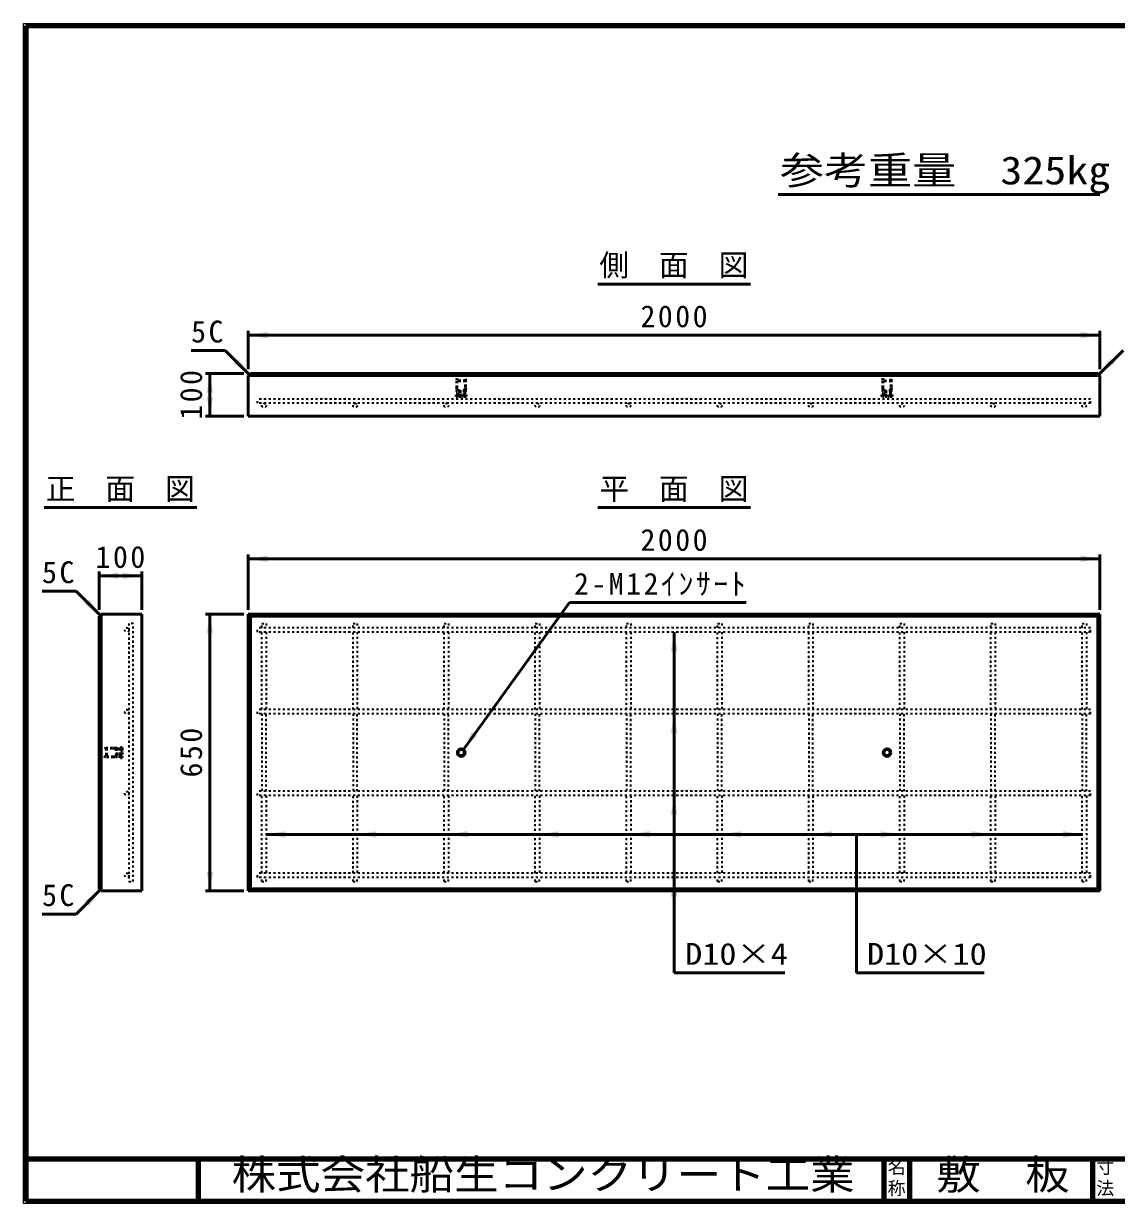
# Model space of a CAD drawing. Units: millimetres, scale not verified. Extents: x 100 to 4105, y 100 to 2870.
# Drawn here: x 100 to 2666, y 100 to 2870 of the extents above; entities that cross this region are included whole.
import ezdxf
from ezdxf.enums import TextEntityAlignment as Align

# ---------------------------------------------------------------- set-up
doc = ezdxf.new("R2010")
doc.units = ezdxf.units.MM
doc.header["$LTSCALE"] = 5
doc.linetypes.add('USER1', pattern=[2.2, 1, -1.2])
doc.layers.add('V-nasSTD', color=7, linetype='USER1', lineweight=35)
doc.styles.add('ＭＳ ゴシック', font='')
doc.styles.get('ＭＳ ゴシック').set_extended_font_data('MS Gothic')

msp = doc.modelspace()

# ---------------------------------------------------------------- hatches: boundary and pattern name
at = {"layer": 'V-nasSTD'}
for points in [[(672.5, 2146), (627.5, 2138.5), (672.5, 2131)], [(2582.5, 2131), (2627.5, 2138.5), (2582.5, 2146)], [(603.483, 2083.123), (630, 2046), (592.877, 2072.517)], [(2651.517, 2083.123), (2625, 2046), (2662.123, 2072.517)], [(545, 2003.5), (537.5, 2048.5), (530, 2003.5)], [(530, 1993.5), (537.5, 1948.5), (545, 1993.5)], [(672.5, 1621), (627.5, 1613.5), (672.5, 1606)], [(2582.5, 1606), (2627.5, 1613.5), (2582.5, 1621)], [(322.5, 1581), (277.5, 1573.5), (322.5, 1566)], [(332.5, 1566), (377.5, 1573.5), (332.5, 1581)], [(253.483, 1518.123), (280, 1481), (242.877, 1507.517)], [(545, 1438.5), (537.5, 1483.5), (530, 1438.5)], [(1635, 1396.5), (1627.5, 1441.5), (1620, 1396.5)], [(1635, 1204.5), (1627.5, 1249.5), (1620, 1204.5)], [(1165.163, 1197.875), (1159.082, 1202.264), (1153, 1206.653), (1132.749, 1165.773)], [(1635, 1012.5), (1627.5, 1057.5), (1620, 1012.5)], [(714.5, 974), (669.5, 966.5), (714.5, 959)], [(928.5, 974), (883.5, 966.5), (928.5, 959)], [(1142.5, 974), (1097.5, 966.5), (1142.5, 959)], [(1356.5, 974), (1311.5, 966.5), (1356.5, 959)], [(1570.5, 974), (1525.5, 966.5), (1570.5, 959)], [(1784.5, 974), (1739.5, 966.5), (1784.5, 959)], [(1998.5, 974), (1953.5, 966.5), (1998.5, 959)], [(2112.5, 959), (2157.5, 966.5), (2112.5, 974)], [(2326.5, 959), (2371.5, 966.5), (2326.5, 974)], [(2540.5, 959), (2585.5, 966.5), (2540.5, 974)], [(530, 878.5), (537.5, 833.5), (545, 878.5)], [(1635, 820.5), (1627.5, 865.5), (1620, 820.5)], [(253.483, 798.877), (280, 836), (242.877, 809.483)]]:
    msp.add_hatch(color=256, dxfattribs=at).paths.add_polyline_path(points)

# ---------------------------------------------------------------- linework, layer by layer
at = {"layer": 'V-nasSTD', "linetype": 'Continuous', "lineweight": 100}
for p, q in [((105, 2865), (105, 105)), ((4100, 2865), (105, 2865)), ((105, 205), (4100, 205)), ((510, 205), (510, 105)), ((2120, 205), (2120, 105)), ((2180, 205), (2180, 105)), ((2610, 205), (2610, 105)), ((105, 105), (4100, 105))]:
    msp.add_line(p, q, dxfattribs=at)
at = {"layer": 'V-nasSTD', "linetype": 'Continuous', "lineweight": 50}
for p, q in [((1872, 2468.5), (2627.5, 2468.5)), ((1448, 2258.5), (1807, 2258.5)), ((627.5, 2148.5), (627.5, 2058.5)), ((2627.5, 2138.5), (627.5, 2138.5)), ((2627.5, 2148.5), (2627.5, 2058.5)), ((573.431, 2102.569), (493.431, 2102.569)), ((630, 2046), (573.431, 2102.569)), ((2625, 2046), (2681.569, 2102.569)), ((617.5, 2048.5), (527.5, 2048.5)), ((537.5, 2048.5), (537.5, 1948.5)), ((632.5, 2048.5), (627.5, 2043.5)), ((627.5, 2043.5), (627.5, 1948.5)), ((2627.5, 2043.5), (627.5, 2043.5)), ((2622.5, 2048.5), (632.5, 2048.5)), ((2622.5, 2048.5), (2627.5, 2043.5)), ((2627.5, 1948.5), (2627.5, 2043.5)), ((617.5, 1948.5), (527.5, 1948.5)), ((627.5, 1948.5), (2627.5, 1948.5)), ((148, 1733.5), (507, 1733.5)), ((1448, 1733.5), (1807, 1733.5)), ((627.5, 1623.5), (627.5, 1493.5)), ((2627.5, 1613.5), (627.5, 1613.5)), ((2627.5, 1623.5), (2627.5, 1493.5)), ((277.5, 1583.5), (277.5, 1493.5)), ((377.5, 1583.5), (377.5, 1493.5)), ((377.5, 1573.5), (277.5, 1573.5)), ((223.431, 1537.569), (143.431, 1537.569)), ((280, 1481), (223.431, 1537.569)), ((1132.749, 1165.773), (1381.478, 1510.451)), ((1796.478, 1510.451), (1381.478, 1510.451)), ((277.5, 1478.5), (282.5, 1483.5)), ((277.5, 1478.5), (277.5, 838.5)), ((377.5, 1483.5), (282.5, 1483.5)), ((282.5, 833.5), (282.5, 1483.5)), ((377.5, 1483.5), (377.5, 833.5)), ((617.5, 1483.5), (527.5, 1483.5)), ((537.5, 1483.5), (537.5, 833.5)), ((627.5, 1483.5), (627.5, 833.5)), ((2627.5, 1483.5), (627.5, 1483.5)), ((632.5, 1478.5), (627.5, 1483.5)), ((2622.5, 1478.5), (632.5, 1478.5)), ((632.5, 838.5), (632.5, 1478.5)), ((2622.5, 1478.5), (2627.5, 1483.5)), ((2622.5, 838.5), (2622.5, 1478.5)), ((2627.5, 833.5), (2627.5, 1483.5)), ((1627.5, 1441.5), (1627.5, 641.5)), ((2585.5, 966.5), (669.5, 966.5)), ((2055.5, 966.5), (2055.5, 641.5)), ((280, 836), (223.431, 779.431)), ((277.5, 838.5), (282.5, 833.5)), ((282.5, 833.5), (377.5, 833.5)), ((617.5, 833.5), (527.5, 833.5)), ((632.5, 838.5), (627.5, 833.5)), ((627.5, 833.5), (2627.5, 833.5)), ((2622.5, 838.5), (632.5, 838.5)), ((2622.5, 838.5), (2627.5, 833.5)), ((223.431, 779.431), (143.431, 779.431)), ((1627.5, 641.5), (1887.5, 641.5)), ((2055.5, 641.5), (2355.5, 641.5))]:
    msp.add_line(p, q, dxfattribs=at)
at = {"layer": 'V-nasSTD', "lineweight": 50}
for p, q in [((1118.5, 2048.5), (1117.5, 2031)), ((1137.5, 2031), (1117.5, 2031)), ((1117.5, 2031), (1117.5, 2006.5)), ((1136.5, 2048.5), (1118.5, 2048.5)), ((1137.5, 2031), (1136.5, 2048.5)), ((1137.5, 2006.5), (1137.5, 2031)), ((2118.5, 2048.5), (2117.5, 2031)), ((2137.5, 2031), (2117.5, 2031)), ((2117.5, 2031), (2117.5, 2006.5)), ((2136.5, 2048.5), (2118.5, 2048.5)), ((2137.5, 2031), (2136.5, 2048.5)), ((2137.5, 2006.5), (2137.5, 2031)), ((1115.5, 1995), (1115.5, 1998)), ((1117.5, 2015.5), (1116, 2006.5)), ((1139, 2006.5), (1116, 2006.5)), ((1139, 1998.5), (1116, 1998.5)), ((1139, 1994.5), (1116, 1994.5)), ((1136.5, 2007.5), (1118.5, 2007.5)), ((1118.5, 2006.5), (1118.5, 2007.5)), ((1119.25, 1998.5), (1119.25, 2006.5)), ((1135.75, 1998.5), (1135.75, 2006.5)), ((1136.5, 2006.5), (1136.5, 2007.5)), ((1137.5, 2015.5), (1139, 2006.5)), ((1139.5, 1995), (1139.5, 1998)), ((2115.5, 1995), (2115.5, 1998)), ((2117.5, 2015.5), (2116, 2006.5)), ((2139, 2006.5), (2116, 2006.5)), ((2139, 1998.5), (2116, 1998.5)), ((2139, 1994.5), (2116, 1994.5)), ((2136.5, 2007.5), (2118.5, 2007.5)), ((2118.5, 2006.5), (2118.5, 2007.5)), ((2119.25, 1998.5), (2119.25, 2006.5)), ((2135.75, 1998.5), (2135.75, 2006.5)), ((2136.5, 2006.5), (2136.5, 2007.5)), ((2137.5, 2015.5), (2139, 2006.5)), ((2139.5, 1995), (2139.5, 1998)), ((295, 1168.5), (277.5, 1167.5)), ((277.5, 1167.5), (277.5, 1149.5)), ((295, 1168.5), (295, 1148.5)), ((319.5, 1168.5), (295, 1168.5)), ((310.5, 1168.5), (319.5, 1170)), ((318.5, 1167.5), (318.5, 1149.5)), ((319.5, 1167.5), (318.5, 1167.5)), ((319.5, 1170), (319.5, 1147)), ((327.5, 1166.75), (319.5, 1166.75)), ((327.5, 1170), (327.5, 1147)), ((331, 1170.5), (328, 1170.5)), ((331.5, 1170), (331.5, 1147)), ((277.5, 1149.5), (295, 1148.5)), ((295, 1148.5), (319.5, 1148.5)), ((310.5, 1148.5), (319.5, 1147)), ((319.5, 1149.5), (318.5, 1149.5)), ((327.5, 1150.25), (319.5, 1150.25)), ((331, 1146.5), (328, 1146.5))]:
    msp.add_line(p, q, dxfattribs=at)
at = {"layer": 'V-nasSTD'}
for p, q in [((649.5, 1978.5), (649.5, 1988.5)), ((2605.5, 1988.5), (649.5, 1988.5)), ((2605.5, 1978.5), (649.5, 1978.5)), ((2605.5, 1978.5), (2605.5, 1988.5)), ((347.5, 1461.5), (347.5, 855.5)), ((357.5, 1461.5), (347.5, 1461.5)), ((357.5, 855.5), (357.5, 1461.5)), ((649.5, 1441.5), (649.5, 1451.5)), ((2605.5, 1451.5), (649.5, 1451.5)), ((2605.5, 1441.5), (649.5, 1441.5)), ((659.5, 1461.5), (669.5, 1461.5)), ((659.5, 1451.5), (659.5, 1461.5)), ((659.5, 1259.5), (659.5, 1441.5)), ((669.5, 1461.5), (669.5, 1451.5)), ((669.5, 1441.5), (669.5, 1259.5)), ((873.5, 1461.5), (883.5, 1461.5)), ((873.5, 1451.5), (873.5, 1461.5)), ((873.5, 1259.5), (873.5, 1441.5)), ((883.5, 1461.5), (883.5, 1451.5)), ((883.5, 1441.5), (883.5, 1259.5)), ((1087.5, 1461.5), (1097.5, 1461.5)), ((1087.5, 1451.5), (1087.5, 1461.5)), ((1087.5, 1259.5), (1087.5, 1441.5)), ((1097.5, 1461.5), (1097.5, 1451.5)), ((1097.5, 1441.5), (1097.5, 1259.5)), ((1301.5, 1461.5), (1311.5, 1461.5)), ((1301.5, 1451.5), (1301.5, 1461.5)), ((1301.5, 1259.5), (1301.5, 1441.5)), ((1311.5, 1461.5), (1311.5, 1451.5)), ((1311.5, 1441.5), (1311.5, 1259.5)), ((1515.5, 1461.5), (1525.5, 1461.5)), ((1515.5, 1451.5), (1515.5, 1461.5)), ((1515.5, 1259.5), (1515.5, 1441.5)), ((1525.5, 1461.5), (1525.5, 1451.5)), ((1525.5, 1441.5), (1525.5, 1259.5)), ((1729.5, 1461.5), (1739.5, 1461.5)), ((1729.5, 1451.5), (1729.5, 1461.5)), ((1729.5, 1259.5), (1729.5, 1441.5)), ((1739.5, 1461.5), (1739.5, 1451.5)), ((1739.5, 1441.5), (1739.5, 1259.5)), ((1943.5, 1461.5), (1953.5, 1461.5)), ((1943.5, 1451.5), (1943.5, 1461.5)), ((1943.5, 1259.5), (1943.5, 1441.5)), ((1953.5, 1461.5), (1953.5, 1451.5)), ((1953.5, 1441.5), (1953.5, 1259.5)), ((2157.5, 1461.5), (2167.5, 1461.5)), ((2157.5, 1451.5), (2157.5, 1461.5)), ((2157.5, 1259.5), (2157.5, 1441.5)), ((2167.5, 1461.5), (2167.5, 1451.5)), ((2167.5, 1441.5), (2167.5, 1259.5)), ((2371.5, 1461.5), (2381.5, 1461.5)), ((2371.5, 1451.5), (2371.5, 1461.5)), ((2371.5, 1259.5), (2371.5, 1441.5)), ((2381.5, 1461.5), (2381.5, 1451.5)), ((2381.5, 1441.5), (2381.5, 1259.5)), ((2585.5, 1461.5), (2595.5, 1461.5)), ((2585.5, 1451.5), (2585.5, 1461.5)), ((2585.5, 1259.5), (2585.5, 1441.5)), ((2595.5, 1461.5), (2595.5, 1451.5)), ((2595.5, 1441.5), (2595.5, 1259.5)), ((2605.5, 1441.5), (2605.5, 1451.5)), ((649.5, 1249.5), (649.5, 1259.5)), ((2605.5, 1259.5), (649.5, 1259.5)), ((2605.5, 1249.5), (649.5, 1249.5)), ((659.5, 1249.5), (659.5, 1067.5)), ((669.5, 1067.5), (669.5, 1249.5)), ((873.5, 1249.5), (873.5, 1067.5)), ((883.5, 1067.5), (883.5, 1249.5)), ((1087.5, 1249.5), (1087.5, 1067.5)), ((1097.5, 1067.5), (1097.5, 1249.5)), ((1301.5, 1249.5), (1301.5, 1067.5)), ((1311.5, 1067.5), (1311.5, 1249.5)), ((1515.5, 1249.5), (1515.5, 1067.5)), ((1525.5, 1067.5), (1525.5, 1249.5)), ((1729.5, 1249.5), (1729.5, 1067.5)), ((1739.5, 1067.5), (1739.5, 1249.5)), ((1943.5, 1249.5), (1943.5, 1067.5)), ((1953.5, 1067.5), (1953.5, 1249.5)), ((2157.5, 1249.5), (2157.5, 1067.5)), ((2167.5, 1067.5), (2167.5, 1249.5)), ((2371.5, 1249.5), (2371.5, 1067.5)), ((2381.5, 1067.5), (2381.5, 1249.5)), ((2585.5, 1249.5), (2585.5, 1067.5)), ((2595.5, 1067.5), (2595.5, 1249.5)), ((2605.5, 1249.5), (2605.5, 1259.5)), ((649.5, 1057.5), (649.5, 1067.5)), ((2605.5, 1067.5), (649.5, 1067.5)), ((2605.5, 1057.5), (649.5, 1057.5)), ((659.5, 875.5), (659.5, 1057.5)), ((669.5, 1057.5), (669.5, 875.5)), ((873.5, 875.5), (873.5, 1057.5)), ((883.5, 1057.5), (883.5, 875.5)), ((1087.5, 875.5), (1087.5, 1057.5)), ((1097.5, 1057.5), (1097.5, 875.5)), ((1301.5, 875.5), (1301.5, 1057.5)), ((1311.5, 1057.5), (1311.5, 875.5)), ((1515.5, 875.5), (1515.5, 1057.5)), ((1525.5, 1057.5), (1525.5, 875.5)), ((1729.5, 875.5), (1729.5, 1057.5)), ((1739.5, 1057.5), (1739.5, 875.5)), ((1943.5, 875.5), (1943.5, 1057.5)), ((1953.5, 1057.5), (1953.5, 875.5)), ((2157.5, 875.5), (2157.5, 1057.5)), ((2167.5, 1057.5), (2167.5, 875.5)), ((2371.5, 875.5), (2371.5, 1057.5)), ((2381.5, 1057.5), (2381.5, 875.5)), ((2585.5, 875.5), (2585.5, 1057.5)), ((2595.5, 1057.5), (2595.5, 875.5)), ((2605.5, 1057.5), (2605.5, 1067.5)), ((649.5, 865.5), (649.5, 875.5)), ((2605.5, 875.5), (649.5, 875.5)), ((2605.5, 865.5), (649.5, 865.5)), ((659.5, 855.5), (659.5, 865.5)), ((669.5, 855.5), (669.5, 865.5)), ((873.5, 855.5), (873.5, 865.5)), ((883.5, 855.5), (883.5, 865.5)), ((1087.5, 855.5), (1087.5, 865.5)), ((1097.5, 855.5), (1097.5, 865.5)), ((1301.5, 855.5), (1301.5, 865.5)), ((1311.5, 855.5), (1311.5, 865.5)), ((1515.5, 855.5), (1515.5, 865.5)), ((1525.5, 855.5), (1525.5, 865.5)), ((1729.5, 855.5), (1729.5, 865.5)), ((1739.5, 855.5), (1739.5, 865.5)), ((1943.5, 855.5), (1943.5, 865.5)), ((1953.5, 855.5), (1953.5, 865.5)), ((2157.5, 855.5), (2157.5, 865.5)), ((2167.5, 855.5), (2167.5, 865.5)), ((2371.5, 855.5), (2371.5, 865.5)), ((2381.5, 855.5), (2381.5, 865.5)), ((2585.5, 855.5), (2585.5, 865.5)), ((2595.5, 855.5), (2595.5, 865.5)), ((2605.5, 865.5), (2605.5, 875.5)), ((347.5, 855.5), (357.5, 855.5)), ((659.5, 855.5), (669.5, 855.5)), ((873.5, 855.5), (883.5, 855.5)), ((1087.5, 855.5), (1097.5, 855.5)), ((1301.5, 855.5), (1311.5, 855.5)), ((1515.5, 855.5), (1525.5, 855.5)), ((1729.5, 855.5), (1739.5, 855.5)), ((1943.5, 855.5), (1953.5, 855.5)), ((2157.5, 855.5), (2167.5, 855.5)), ((2371.5, 855.5), (2381.5, 855.5)), ((2585.5, 855.5), (2595.5, 855.5))]:
    msp.add_line(p, q, dxfattribs=at)
at = {"layer": 'V-nasSTD', "linetype": 'Continuous', "lineweight": 13}
msp.add_lwpolyline([(100, 100), (100, 2870), (4105, 2870), (4105, 100)], close=True, dxfattribs=at)
at = {"layer": 'V-nasSTD'}
for centre in [(664.5, 1973.5), (878.5, 1973.5), (1092.5, 1973.5), (1306.5, 1973.5), (1520.5, 1973.5), (1734.5, 1973.5), (1948.5, 1973.5), (2162.5, 1973.5), (2376.5, 1973.5), (2590.5, 1973.5), (342.5, 1446.5), (342.5, 1254.5), (342.5, 1062.5), (342.5, 870.5)]:
    msp.add_circle(centre, 5, dxfattribs=at)
at = {"layer": 'V-nasSTD', "linetype": 'Continuous', "lineweight": 50}
for centre, radius in [((1127.5, 1158.5), 9), ((1127.5, 1158.5), 7.25), ((2127.5, 1158.5), 9), ((2127.5, 1158.5), 7.25)]:
    msp.add_circle(centre, radius, dxfattribs=at)
at = {"layer": 'V-nasSTD', "lineweight": 50}
for centre, radius, start, end in [((1116, 1998), 0.5, 90, 180), ((1116, 1995), 0.5, 180, 270), ((1076.1, 2000.9), 43.899, 8.64693, 19.42556), ((1117.974, 1996.5), 2.026, 279.27093, 80.72907), ((1125.026, 1996.5), 2.026, 99.27093, 260.72907), ((1129.974, 1996.5), 2.026, 279.27093, 80.72907), ((1137.026, 1996.5), 2.026, 99.27093, 260.72907), ((1178.9, 2000.9), 43.899, 160.57444, 171.35307), ((1139, 1998), 0.5, 0, 90), ((1139, 1995), 0.5, 270, 0), ((2116, 1998), 0.5, 90, 180), ((2116, 1995), 0.5, 180, 270), ((2076.1, 2000.9), 43.899, 8.64693, 19.42556), ((2117.974, 1996.5), 2.026, 279.27093, 80.72907), ((2125.026, 1996.5), 2.026, 99.27093, 260.72907), ((2129.974, 1996.5), 2.026, 279.27093, 80.72907), ((2137.026, 1996.5), 2.026, 99.27093, 260.72907), ((2178.9, 2000.9), 43.899, 160.57444, 171.35307), ((2139, 1998), 0.5, 0, 90), ((2139, 1995), 0.5, 270, 0), ((325.1, 1209.9), 43.899, 250.57444, 261.35307), ((328, 1170), 0.5, 90, 180), ((329.5, 1168.026), 2.026, 189.27093, 350.72907), ((331, 1170), 0.5, 0, 90), ((325.1, 1107.1), 43.899, 98.64693, 109.42556), ((329.5, 1160.974), 2.026, 9.27093, 170.72907), ((329.5, 1156.026), 2.026, 189.27093, 350.72907), ((329.5, 1148.974), 2.026, 9.27093, 170.72907), ((328, 1147), 0.5, 180, 270), ((331, 1147), 0.5, 270, 0)]:
    msp.add_arc(centre, radius, start, end, dxfattribs=at)

# ---------------------------------------------------------------- texts
at = {"layer": 'V-nasSTD', "style": 'ＭＳ ゴシック'}
for s, height, width, p in [('参考重量\u3000325kg', 65.98, 1.15, (1876, 2558.5)), ('D10×4', 51.32, 1.15, (1653.5, 711.5)), ('D10×10', 51.32, 1.15, (2080.5, 711.5)), ('株式会社船生コンクリート工業', 69.65, 1.1, (588.279, 202.55)), ('敷\u3000板', 69.65, 1.1, (2243, 202.47))]:
    msp.add_text(s, height=height, dxfattribs=dict(at, width=width)).set_placement(p, align=Align.TOP_LEFT)
for s, height, p in [('側\u3000面\u3000図', 51.32, (1452, 2328.5)), ('正\u3000面\u3000図', 51.32, (152, 1803.5)), ('平\u3000面\u3000図', 51.32, (1452, 1803.5)), ('名', 30.79, (2128.982, 200.999)), ('寸', 30.79, (2618.982, 200.999)), ('称', 30.79, (2128.976, 151.01)), ('法', 30.79, (2618.976, 151.01))]:
    msp.add_text(s, height=height, dxfattribs=at).set_placement(p, align=Align.TOP_LEFT)
at = {"layer": 'V-nasSTD', "char_height": 51.32, "attachment_point": 1, "style": 'ＭＳ ゴシック'}
for s, insert in [('\\T1.17;2000', (1548.5, 2208.5)), ('\\T1.17;5C', (493.431, 2172.569)), ('\\T1.17;2000', (1548.5, 1683.5)), ('\\T1.17;100', (269, 1643.5)), ('\\T1.17;5C', (143.431, 1607.569)), ('\\T1.17;2-M12ｲﾝｻｰﾄ', (1392.478, 1580.451)), ('\\T1.17;5C', (143.431, 849.431))]:
    msp.add_mtext(s, dxfattribs=dict(at, insert=insert))
at = {"layer": 'V-nasSTD', "char_height": 51.32, "attachment_point": 1, "rotation": 90, "style": 'ＭＳ ゴシック'}
for s, insert in [('\\T1.17;100', (467.5, 1940)), ('\\T1.17;650', (467.5, 1100))]:
    msp.add_mtext(s, dxfattribs=dict(at, insert=insert))

doc.saveas('drawing.dxf')
